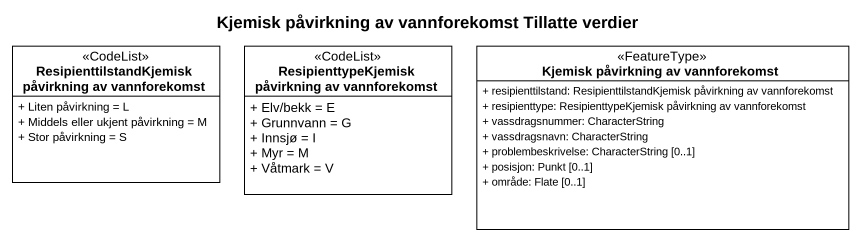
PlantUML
@startuml
title Kjemisk påvirkning av vannforekomst Tillatte verdier
hide circle
hide empty members
skinparam classAttributeIconSize 0
class "ResipienttilstandKjemisk påvirkning av vannforekomst" as ResipienttilstandKjemisk <<CodeList>> {
  + Liten påvirkning = L
  + Middels eller ukjent påvirkning = M
  + Stor påvirkning = S
}
class "ResipienttypeKjemisk påvirkning av vannforekomst" as ResipienttypeKjemisk <<CodeList>> {
  + Elv/bekk = E
  + Grunnvann = G
  + Innsjø = I
  + Myr = M
  + Våtmark = V
}
class "Kjemisk påvirkning av vannforekomst" as Kjemisk_påvirkning_av <<FeatureType>> {
  + resipienttilstand: ResipienttilstandKjemisk påvirkning av vannforekomst
  + resipienttype: ResipienttypeKjemisk påvirkning av vannforekomst
  + vassdragsnummer: CharacterString
  + vassdragsnavn: CharacterString
  + problembeskrivelse: CharacterString [0..1]
  + posisjon: Punkt [0..1]
  + område: Flate [0..1]
}
@enduml
